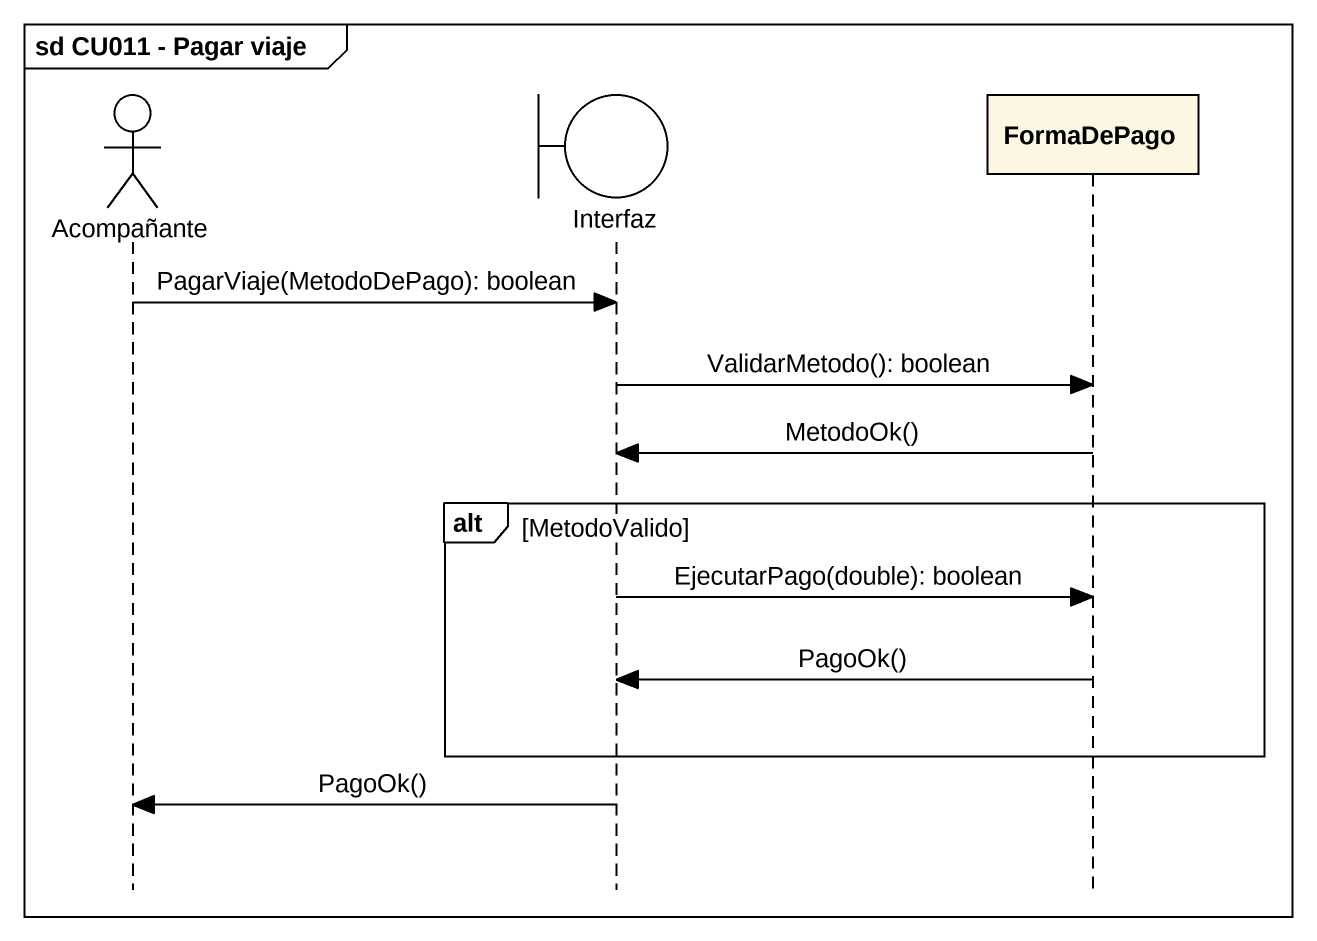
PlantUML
@startuml
mainframe sd CU011 - Pagar viaje
hide footbox
actor Acompañante
boundary Interfaz
participant FormaDePago

Acompañante -> Interfaz : PagarViaje(MetodoDePago): boolean
Interfaz -> FormaDePago : ValidarMetodo(): boolean
FormaDePago -> Interfaz : MetodoOk()
alt MetodoValido
  Interfaz -> FormaDePago : EjecutarPago(double): boolean
  FormaDePago -> Interfaz : PagoOk()
end
Interfaz -> Acompañante : PagoOk()
@enduml
